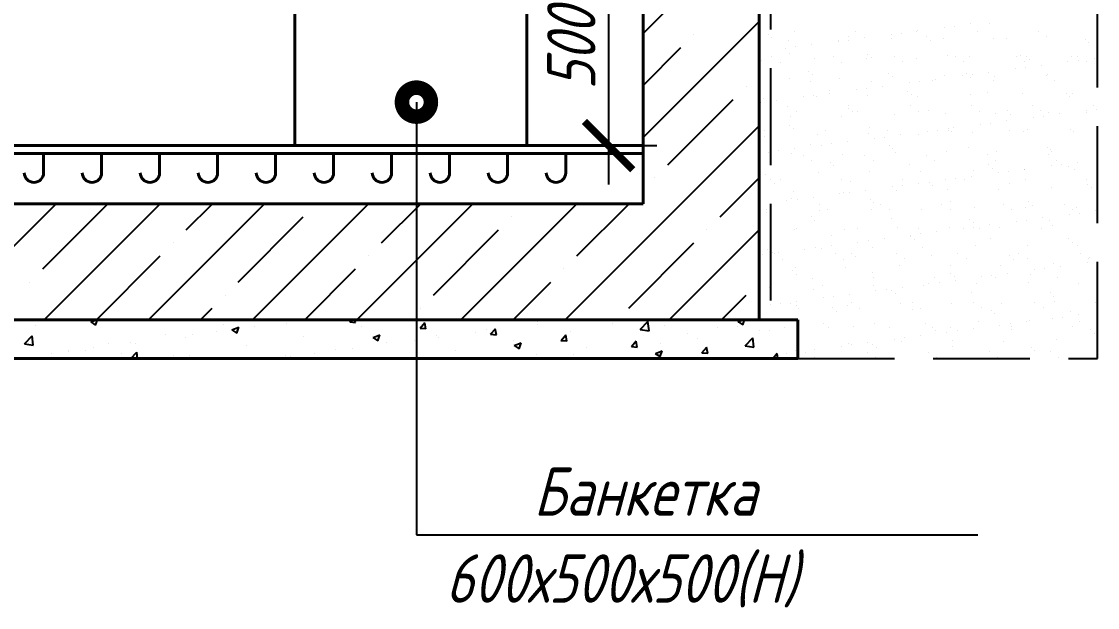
# Model space of a CAD drawing. Header units: millimetres. Extents: x 58188 to 87888, y -57829 to -36829.
# Drawn here: x 66443 to 69226, y -46742 to -45227 of the extents above; entities that cross this region are included whole.
import ezdxf

# ---------------------------------------------------------------- set-up
doc = ezdxf.new("R2010")
doc.units = ezdxf.units.MM
doc.set_wipeout_variables(frame=1)
doc.linetypes.add('GOST2.303 4', pattern=[7, 5, -2, 0])
doc.linetypes.add('ГОСТ 2.303 4', pattern=[7, 5, -2, 0])
doc.layers.get('0').update_dxf_attribs({"lineweight": 40})
doc.layers.add('Линии', color=7, linetype='Continuous')
doc.layers.add('Надписи', color=7, linetype='Continuous')
doc.styles.add('GOST 2.304', font='CS_Gost2304.shx', dxfattribs={"oblique": 15})

# ---------------------------------------------------------------- blocks, each defined once
blk = doc.blocks.new('_ArchTick')
at = {"color": 0, "linetype": 'ByBlock', "const_width": 0.15}
blk.add_lwpolyline([(-0.5, -0.5), (0.5, 0.5)], dxfattribs=at)

msp = doc.modelspace()

# ---------------------------------------------------------------- linework, layer by layer
at = {"ltscale": 50}
for p, q in [((68050.2, -41048.3), (68050.2, -45698.3)), ((67150.2, -45548.3), (67150.2, -45048.3)), ((67750.2, -45048.3), (67750.2, -45548.3)), ((68350.2, -45133.3), (68350.2, -45998.3)), ((67750.2, -45548.3), (67150.2, -45548.3)), ((68050.2, -45698.3), (65650.2, -45698.3)), ((65250.2, -45998.3), (68450.2, -45998.3)), ((68350.2, -45998.3), (65350.2, -45998.3)), ((68450.2, -45998.3), (68450.2, -46098.3)), ((68450.2, -46098.3), (65250.2, -46098.3))]:
    msp.add_line(p, q, dxfattribs=at)
at = {"lineweight": 25, "ltscale": 50}
for p, q in [((67464.2, -45435.8), (67464.2, -46554.8)), ((67464.2, -46554.8), (68915.9, -46554.8))]:
    msp.add_line(p, q, dxfattribs=at)
at = {"lineweight": 25, "ltscale": 50, "const_width": 75}
msp.add_lwpolyline([(67483, -45435.8, 1), (67445.5, -45435.8, 1)], format="xyb", close=True, dxfattribs=at)
at = {"ltscale": 50}
msp.add_lwpolyline([(65650.2, -45568.3), (65650.2, -45548.3), (68050.2, -45548.3), (68050.2, -45568.3)], close=True, dxfattribs=at)
for points in [[(66500.2, -45568.3), (66500.2, -45618.3, -1), (66450.2, -45618.3, -1.151646)], [(66650.2, -45568.3), (66650.2, -45618.3, -1), (66600.2, -45618.3, -1.151646)], [(66800.2, -45568.3), (66800.2, -45618.3, -1), (66750.2, -45618.3, -1.151646)], [(66950.2, -45568.3), (66950.2, -45618.3, -1), (66900.2, -45618.3, -1.151646)], [(67100.2, -45568.3), (67100.2, -45618.3, -1), (67050.2, -45618.3, -1.151646)], [(67250.2, -45568.3), (67250.2, -45618.3, -1), (67200.2, -45618.3, -1.151646)], [(67400.2, -45568.3), (67400.2, -45618.3, -1), (67350.2, -45618.3, -1.151646)], [(67550.2, -45568.3), (67550.2, -45618.3, -1), (67500.2, -45618.3, -1.151646)], [(67700.2, -45568.3), (67700.2, -45618.3, -1), (67650.2, -45618.3, -1.151646)], [(67850.2, -45568.3), (67850.2, -45618.3, -1), (67800.2, -45618.3, -1.151646)]]:
    msp.add_lwpolyline(points, format="xyb", dxfattribs=at)
at = {"layer": 'Линии', "linetype": 'ГОСТ 2.303 4', "ltscale": 50}
msp.add_line((68380.2, -40798.3), (68380.2, -45998.3), dxfattribs=at)
at = {"layer": 'Линии', "linetype": 'Continuous', "ltscale": 25}
for p, q in [((68050.2, -45258.1), (68175, -45133.3)), ((68050.2, -45527.5), (68350.2, -45227.5)), ((68182, -45260.9), (68182, -45260.9)), ((68050.2, -45392.8), (68148.3, -45294.6)), ((68316.7, -45395.6), (68316.7, -45395.6)), ((68114.7, -45597.7), (68283, -45429.3)), ((67848.8, -45998.3), (68350.2, -45496.9)), ((68081, -45631.4), (68081, -45631.4)), ((68249.4, -45732.4), (68350.2, -45631.6)), ((66232.4, -45998.3), (66532.4, -45698.3)), ((66498.2, -45867.1), (66666.6, -45698.7)), ((66501.8, -45998.3), (66801.8, -45698.3)), ((66771.2, -45998.3), (67071.2, -45698.3)), ((66868.6, -45766.1), (66936.5, -45698.3)), ((67040.6, -45998.3), (67340.6, -45698.3)), ((67205.4, -45698.7), (67205.4, -45698.7)), ((67310, -45998.3), (67610, -45698.3)), ((67373.8, -45799.8), (67475.3, -45698.3)), ((67579.4, -45998.3), (67879.4, -45698.3)), ((67744.2, -45698.7), (67744.7, -45698.3)), ((67878.9, -45833.4), (68014.1, -45698.3)), ((67003.4, -45900.8), (67171.7, -45732.4)), ((67710.5, -45732.4), (67710.5, -45732.4)), ((67508.5, -45934.5), (67676.9, -45766.1)), ((68118.2, -45998.3), (68350.2, -45766.3)), ((68215.7, -45766.1), (68215.7, -45766.1)), ((66835, -45799.8), (66835, -45799.8)), ((68013.6, -45968.1), (68182, -45799.8)), ((66636.5, -45998.3), (66801.3, -45833.4)), ((67340.1, -45833.4), (67340.1, -45833.4)), ((67175.3, -45998.3), (67306.4, -45867.1)), ((67845.3, -45867.1), (67845.3, -45867.1)), ((66464.5, -45900.8), (66464.5, -45900.8)), ((67714.1, -45998.3), (67811.6, -45900.8)), ((66969.7, -45934.5), (66969.7, -45934.5)), ((68252.9, -45998.3), (68316.7, -45934.5)), ((66905.9, -45998.3), (66936, -45968.1)), ((67474.8, -45968.1), (67474.8, -45968.1))]:
    msp.add_line(p, q, dxfattribs=at)
at = {"layer": 'Линии', "linetype": 'GOST2.303 4', "ltscale": 50}
for p, q in [((69225.5, -46098.3), (69225.5, -45133.3)), ((68450.2, -46098.3), (69225.5, -46098.3))]:
    msp.add_line(p, q, dxfattribs=at)
at = {"layer": 'Линии', "linetype": 'Continuous', "ltscale": 50}
for p, q in [((68354.2, -45230.7), (68354.2, -45230.7)), ((68828.7, -45242.6), (68828.7, -45242.6)), ((68855.1, -45239.1), (68855.1, -45239.1)), ((68896.4, -45233.7), (68896.4, -45233.7)), ((68945.9, -45231.3), (68945.9, -45231.3)), ((68374.3, -45261.1), (68374.3, -45261.1)), ((68383.6, -45269.7), (68383.6, -45269.7)), ((68441.2, -45254.4), (68441.2, -45254.4)), ((68580.5, -45265.6), (68580.5, -45265.6)), ((68599.4, -45254.1), (68599.4, -45254.1)), ((68623, -45269.7), (68623, -45269.7)), ((68692, -45260.6), (68692, -45260.6)), ((68693.1, -45271.7), (68693.1, -45271.7)), ((68718.4, -45257.1), (68718.4, -45257.1)), ((68757.6, -45253.8), (68757.6, -45253.8)), ((68759.7, -45251.7), (68759.7, -45251.7)), ((68783.8, -45267.3), (68783.8, -45267.3)), ((68826.1, -45270), (68826.1, -45270)), ((68915.8, -45253.5), (68915.8, -45253.5)), ((68956, -45270.6), (68956, -45270.6)), ((68990.1, -45271.8), (68990.1, -45271.8)), ((69074, -45253.2), (69074, -45253.2)), ((69093.2, -45265.7), (69093.2, -45265.7)), ((68418.5, -45296.6), (68418.5, -45296.6)), ((68425.9, -45276), (68425.9, -45276)), ((68444.9, -45293.2), (68444.9, -45293.2)), ((68486.2, -45287.7), (68486.2, -45287.7)), ((68555.2, -45278.6), (68555.2, -45278.6)), ((68555.9, -45276.6), (68555.9, -45276.6)), ((68581.7, -45275.2), (68581.7, -45275.2)), ((68793.2, -45275.9), (68793.2, -45275.9)), ((69193.4, -45273.5), (69193.4, -45273.5)), ((69202.7, -45282.1), (69202.7, -45282.1)), ((68383.7, -45318.8), (68383.7, -45318.8)), ((68427.8, -45310.2), (68427.8, -45310.2)), ((68494.6, -45323.6), (68494.6, -45323.6)), ((68541.9, -45318.5), (68541.9, -45318.5)), ((68627.6, -45321.9), (68627.6, -45321.9)), ((68631.1, -45311.9), (68631.1, -45311.9)), ((68640.5, -45320.5), (68640.5, -45320.5)), ((68700.1, -45318.2), (68700.1, -45318.2)), ((68757.5, -45322.6), (68757.5, -45322.6)), ((68837.4, -45316.4), (68837.4, -45316.4)), ((68858.3, -45317.9), (68858.3, -45317.9)), ((68894.7, -45317.6), (68894.7, -45317.6)), ((69016.5, -45317.6), (69016.5, -45317.6)), ((69027.7, -45315.9), (69027.7, -45315.9)), ((69040.7, -45318.1), (69040.7, -45318.1)), ((69050, -45326.7), (69050, -45326.7)), ((69157.7, -45316.5), (69157.7, -45316.5)), ((69174.7, -45317.4), (69174.7, -45317.4)), ((69216.8, -45323.1), (69216.8, -45323.1)), ((68357.4, -45328.6), (68357.4, -45328.6)), ((68405.1, -45332.4), (68405.1, -45332.4)), ((68563.3, -45332.2), (68563.3, -45332.2)), ((68721.5, -45331.9), (68721.5, -45331.9)), ((68879.7, -45331.6), (68879.7, -45331.6)), ((69012.3, -45350), (69012.3, -45350)), ((69037.9, -45331.3), (69037.9, -45331.3)), ((69038.7, -45346.5), (69038.7, -45346.5)), ((69080, -45341.1), (69080, -45341.1)), ((69149, -45332), (69149, -45332)), ((69175.5, -45328.5), (69175.5, -45328.5)), ((69196.1, -45331), (69196.1, -45331)), ((68429.1, -45373.9), (68429.1, -45373.9)), ((68478.4, -45356.5), (68478.4, -45356.5)), ((68482.2, -45381.6), (68482.2, -45381.6)), ((68487.8, -45365.1), (68487.8, -45365.1)), ((68559.1, -45374.5), (68559.1, -45374.5)), ((68640.4, -45381.3), (68640.4, -45381.3)), ((68684.7, -45361), (68684.7, -45361)), ((68696.3, -45369.6), (68696.3, -45369.6)), ((68765.2, -45382.5), (68765.2, -45382.5)), ((68798.6, -45381), (68798.6, -45381)), ((68806.5, -45377.1), (68806.5, -45377.1)), ((68829.3, -45367.9), (68829.3, -45367.9)), ((68875.5, -45368), (68875.5, -45368)), ((68887.9, -45362.7), (68887.9, -45362.7)), ((68897.3, -45371.3), (68897.3, -45371.3)), ((68902, -45364.5), (68902, -45364.5)), ((68943.3, -45359.1), (68943.3, -45359.1)), ((68956.8, -45380.7), (68956.8, -45380.7)), ((68959.2, -45368.5), (68959.2, -45368.5)), ((69094.2, -45367.2), (69094.2, -45367.2)), ((69096.4, -45363.5), (69096.4, -45363.5)), ((69115, -45380.4), (69115, -45380.4)), ((68532, -45405.6), (68532, -45405.6)), ((68602.1, -45404), (68602.1, -45404)), ((68628.5, -45400.5), (68628.5, -45400.5)), ((68669.8, -45395.1), (68669.8, -45395.1)), ((68735.2, -45407.3), (68735.2, -45407.3)), ((68738.8, -45386), (68738.8, -45386)), ((68355, -45436.5), (68355, -45436.5)), ((68360.6, -45426.5), (68360.6, -45426.5)), ((68396.3, -45431.1), (68396.3, -45431.1)), ((68465.3, -45422), (68465.3, -45422)), ((68491.8, -45418.5), (68491.8, -45418.5)), ((68497.8, -45421.5), (68497.8, -45421.5)), ((68533.1, -45413.1), (68533.1, -45413.1)), ((68630.8, -45419.8), (68630.8, -45419.8)), ((68744.6, -45415.9), (68744.6, -45415.9)), ((68760.7, -45420.4), (68760.7, -45420.4)), ((68897.9, -45415.5), (68897.9, -45415.5)), ((68941.5, -45411.8), (68941.5, -45411.8)), ((69030.9, -45413.8), (69030.9, -45413.8)), ((69144.8, -45413.5), (69144.8, -45413.5)), ((69154.1, -45422.1), (69154.1, -45422.1)), ((69160.9, -45414.4), (69160.9, -45414.4)), ((68379.2, -45450.1), (68379.2, -45450.1)), ((68424.7, -45446), (68424.7, -45446)), ((68446.1, -45459.7), (68446.1, -45459.7)), ((68582.5, -45451.9), (68582.5, -45451.9)), ((68582.9, -45445.7), (68582.9, -45445.7)), ((68591.9, -45460.5), (68591.9, -45460.5)), ((68604.3, -45459.4), (68604.3, -45459.4)), ((68741.1, -45445.4), (68741.1, -45445.4)), ((68762.5, -45459.1), (68762.5, -45459.1)), ((68788.8, -45456.4), (68788.8, -45456.4)), ((68832.5, -45465.7), (68832.5, -45465.7)), ((68899.3, -45445.1), (68899.3, -45445.1)), ((68920.7, -45458.8), (68920.7, -45458.8)), ((68962.4, -45466.4), (68962.4, -45466.4)), ((68992.1, -45458.1), (68992.1, -45458.1)), ((69001.4, -45466.7), (69001.4, -45466.7)), ((69057.5, -45444.9), (69057.5, -45444.9)), ((69078.9, -45458.5), (69078.9, -45458.5)), ((69099.6, -45461.4), (69099.6, -45461.4)), ((69126.9, -45466.4), (69126.9, -45466.4)), ((69195.9, -45457.3), (69195.9, -45457.3)), ((69198.3, -45462.6), (69198.3, -45462.6)), ((69215.7, -45444.6), (69215.7, -45444.6)), ((69222.3, -45453.9), (69222.3, -45453.9)), ((68432.3, -45471.8), (68432.3, -45471.8)), ((68562.3, -45472.4), (68562.3, -45472.4)), ((68699.5, -45467.4), (68699.5, -45467.4)), ((68922.4, -45493.4), (68922.4, -45493.4)), ((68948.8, -45489.9), (68948.8, -45489.9)), ((68990.1, -45484.4), (68990.1, -45484.4)), ((69059.1, -45475.3), (69059.1, -45475.3)), ((69085.6, -45471.9), (69085.6, -45471.9)), ((68365, -45509.1), (68365, -45509.1)), ((68429.8, -45496.5), (68429.8, -45496.5)), ((68439.2, -45505.1), (68439.2, -45505.1)), ((68501, -45519.4), (68501, -45519.4)), ((68523.2, -45508.8), (68523.2, -45508.8)), ((68634, -45517.7), (68634, -45517.7)), ((68636.1, -45501), (68636.1, -45501)), ((68681.4, -45508.5), (68681.4, -45508.5)), ((68716.6, -45520.4), (68716.6, -45520.4)), ((68763.9, -45518.3), (68763.9, -45518.3)), ((68785.6, -45511.4), (68785.6, -45511.4)), ((68812.1, -45507.9), (68812.1, -45507.9)), ((68839.3, -45502.7), (68839.3, -45502.7)), ((68839.6, -45508.2), (68839.6, -45508.2)), ((68848.7, -45511.3), (68848.7, -45511.3)), ((68853.4, -45502.4), (68853.4, -45502.4)), ((68901.1, -45513.4), (68901.1, -45513.4)), ((68997.8, -45507.9), (68997.8, -45507.9)), ((69034.1, -45511.7), (69034.1, -45511.7)), ((69045.6, -45507.2), (69045.6, -45507.2)), ((69156, -45507.6), (69156, -45507.6)), ((69164.1, -45512.3), (69164.1, -45512.3)), ((68363.8, -45524.3), (68363.8, -45524.3)), ((68483.4, -45545.6), (68483.4, -45545.6)), ((68512.2, -45547.4), (68512.2, -45547.4)), ((68538.6, -45543.9), (68538.6, -45543.9)), ((68579.9, -45538.4), (68579.9, -45538.4)), ((68648.9, -45529.4), (68648.9, -45529.4)), ((68675.3, -45525.9), (68675.3, -45525.9)), ((68686.6, -45547.3), (68686.6, -45547.3)), ((68375.4, -45565.4), (68375.4, -45565.4)), ((68401.9, -45561.9), (68401.9, -45561.9)), ((68435.5, -45569.6), (68435.5, -45569.6)), ((68443.2, -45556.4), (68443.2, -45556.4)), ((68465.7, -45573.2), (68465.7, -45573.2)), ((68565.5, -45570.3), (68565.5, -45570.3)), ((68623.9, -45572.9), (68623.9, -45572.9)), ((68696, -45555.9), (68696, -45555.9)), ((68702.7, -45565.3), (68702.7, -45565.3)), ((68782.1, -45572.6), (68782.1, -45572.6)), ((68835.7, -45563.6), (68835.7, -45563.6)), ((68892.9, -45551.8), (68892.9, -45551.8)), ((68940.3, -45572.4), (68940.3, -45572.4)), ((68965.6, -45564.3), (68965.6, -45564.3)), ((69096.2, -45553.5), (69096.2, -45553.5)), ((69098.5, -45572.1), (69098.5, -45572.1)), ((69102.8, -45559.3), (69102.8, -45559.3)), ((69105.5, -45562.1), (69105.5, -45562.1)), ((68487.1, -45586.9), (68487.1, -45586.9)), ((68533.9, -45591.9), (68533.9, -45591.9)), ((68543.3, -45600.5), (68543.3, -45600.5)), ((68645.3, -45586.6), (68645.3, -45586.6)), ((68740.2, -45596.4), (68740.2, -45596.4)), ((68803.5, -45586.3), (68803.5, -45586.3)), ((68943.5, -45598.1), (68943.5, -45598.1)), ((68961.7, -45586), (68961.7, -45586)), ((69106, -45600.7), (69106, -45600.7)), ((69119.9, -45585.7), (69119.9, -45585.7)), ((69132.4, -45597.2), (69132.4, -45597.2)), ((69149.7, -45602.6), (69149.7, -45602.6)), ((69173.7, -45591.8), (69173.7, -45591.8)), ((68367, -45622.2), (68367, -45622.2)), ((68504.2, -45617.3), (68504.2, -45617.3)), ((68637.2, -45615.6), (68637.2, -45615.6)), ((68767.1, -45616.2), (68767.1, -45616.2)), ((68858.9, -45633.2), (68858.9, -45633.2)), ((68900.2, -45627.8), (68900.2, -45627.8)), ((68904.3, -45611.3), (68904.3, -45611.3)), ((68952.8, -45606.7), (68952.8, -45606.7)), ((68969.2, -45618.7), (68969.2, -45618.7)), ((68995.7, -45615.2), (68995.7, -45615.2)), ((69037, -45609.8), (69037, -45609.8)), ((69037.3, -45609.6), (69037.3, -45609.6)), ((69167.3, -45610.2), (69167.3, -45610.2)), ((68381.2, -45636.5), (68381.2, -45636.5)), ((68390.6, -45645.1), (68390.6, -45645.1)), ((68406.1, -45636.3), (68406.1, -45636.3)), ((68564.3, -45636), (68564.3, -45636)), ((68587.5, -45641), (68587.5, -45641)), ((68695.7, -45654.7), (68695.7, -45654.7)), ((68722.2, -45651.2), (68722.2, -45651.2)), ((68722.5, -45635.7), (68722.5, -45635.7)), ((68763.5, -45645.8), (68763.5, -45645.8)), ((68790.8, -45642.7), (68790.8, -45642.7)), ((68800.1, -45651.3), (68800.1, -45651.3)), ((68832.5, -45636.7), (68832.5, -45636.7)), ((68838.9, -45661.5), (68838.9, -45661.5)), ((68880.7, -45635.4), (68880.7, -45635.4)), ((68997, -45647.2), (68997, -45647.2)), ((69038.9, -45635.1), (69038.9, -45635.1)), ((69106, -45657.2), (69106, -45657.2)), ((69197, -45634.8), (69197, -45634.8)), ((69200.3, -45648.9), (69200.3, -45648.9)), ((69209.7, -45657.5), (69209.7, -45657.5)), ((68434.8, -45685.6), (68434.8, -45685.6)), ((68438.7, -45667.5), (68438.7, -45667.5)), ((68448.7, -45687.2), (68448.7, -45687.2)), ((68490, -45681.8), (68490, -45681.8)), ((68559, -45672.7), (68559, -45672.7)), ((68568.7, -45668.2), (68568.7, -45668.2)), ((68585.4, -45669.2), (68585.4, -45669.2)), ((68626.7, -45663.8), (68626.7, -45663.8)), ((68638, -45687.3), (68638, -45687.3)), ((68705.9, -45663.2), (68705.9, -45663.2)), ((68968.8, -45662.1), (68968.8, -45662.1)), ((68353.2, -45699.8), (68353.2, -45699.8)), ((68370, -45714.4), (68370, -45714.4)), ((68422.2, -45690.7), (68422.2, -45690.7)), ((68506.7, -45700.4), (68506.7, -45700.4)), ((68507.4, -45715.2), (68507.4, -45715.2)), ((68528.2, -45714.1), (68528.2, -45714.1)), ((68640.4, -45713.5), (68640.4, -45713.5)), ((68647.4, -45695.9), (68647.4, -45695.9)), ((68664.9, -45700.1), (68664.9, -45700.1)), ((68686.4, -45713.8), (68686.4, -45713.8)), ((68770.3, -45714.1), (68770.3, -45714.1)), ((68823.1, -45699.8), (68823.1, -45699.8)), ((68844.3, -45691.8), (68844.3, -45691.8)), ((68844.6, -45713.5), (68844.6, -45713.5)), ((68907.5, -45709.1), (68907.5, -45709.1)), ((68981.3, -45699.6), (68981.3, -45699.6)), ((69002.8, -45713.2), (69002.8, -45713.2)), ((69040.5, -45707.4), (69040.5, -45707.4)), ((69047.6, -45693.5), (69047.6, -45693.5)), ((69057, -45702.1), (69057, -45702.1)), ((69139.5, -45699.3), (69139.5, -45699.3)), ((69161, -45712.9), (69161, -45712.9)), ((69170.5, -45708.1), (69170.5, -45708.1)), ((69220.5, -45717.2), (69220.5, -45717.2)), ((68370.2, -45720.1), (68370.2, -45720.1)), ((68485.3, -45731.9), (68485.3, -45731.9)), ((68494.7, -45740.5), (68494.7, -45740.5)), ((68691.6, -45736.4), (68691.6, -45736.4)), ((68894.9, -45738.1), (68894.9, -45738.1)), ((69016.1, -45744.1), (69016.1, -45744.1)), ((69042.5, -45740.6), (69042.5, -45740.6)), ((69083.8, -45735.2), (69083.8, -45735.2)), ((69101.2, -45742.6), (69101.2, -45742.6)), ((69152.8, -45726.1), (69152.8, -45726.1)), ((69179.2, -45722.6), (69179.2, -45722.6)), ((68441.9, -45765.4), (68441.9, -45765.4)), ((68447.1, -45763.5), (68447.1, -45763.5)), ((68571.9, -45766), (68571.9, -45766)), ((68605.3, -45763.2), (68605.3, -45763.2)), ((68709.1, -45761.1), (68709.1, -45761.1)), ((68763.5, -45762.9), (68763.5, -45762.9)), ((68810.3, -45771.2), (68810.3, -45771.2)), ((68842.1, -45759.4), (68842.1, -45759.4)), ((68879.3, -45762.1), (68879.3, -45762.1)), ((68904.2, -45746.7), (68904.2, -45746.7)), ((68905.8, -45758.6), (68905.8, -45758.6)), ((68921.7, -45762.6), (68921.7, -45762.6)), ((68947.1, -45753.2), (68947.1, -45753.2)), ((68972, -45760), (68972, -45760)), ((69079.9, -45762.3), (69079.9, -45762.3)), ((69109.2, -45755.1), (69109.2, -45755.1)), ((68538.9, -45781), (68538.9, -45781)), ((68605.8, -45798.1), (68605.8, -45798.1)), ((68632.3, -45794.6), (68632.3, -45794.6)), ((68673.6, -45789.2), (68673.6, -45789.2)), ((68742.2, -45782.7), (68742.2, -45782.7)), ((68742.6, -45780.1), (68742.6, -45780.1)), ((68751.5, -45791.3), (68751.5, -45791.3)), ((68769, -45776.6), (68769, -45776.6)), ((68948.4, -45787.2), (68948.4, -45787.2)), ((69151.7, -45788.9), (69151.7, -45788.9)), ((69161.1, -45797.5), (69161.1, -45797.5)), ((68373.4, -45818), (68373.4, -45818)), ((68386.2, -45825.5), (68386.2, -45825.5)), ((68389.6, -45827.9), (68389.6, -45827.9)), ((68400.1, -45825.2), (68400.1, -45825.2)), ((68469.1, -45816.1), (68469.1, -45816.1)), ((68495.5, -45812.6), (68495.5, -45812.6)), ((68510.6, -45813), (68510.6, -45813)), ((68536.8, -45807.2), (68536.8, -45807.2)), ((68547.8, -45827.6), (68547.8, -45827.6)), ((68589.5, -45827.3), (68589.5, -45827.3)), ((68643.6, -45811.3), (68643.6, -45811.3)), ((68706, -45827.3), (68706, -45827.3)), ((68773.5, -45812), (68773.5, -45812)), ((68864.2, -45827.1), (68864.2, -45827.1)), ((68910.7, -45807), (68910.7, -45807)), ((69022.4, -45826.8), (69022.4, -45826.8)), ((69043.7, -45805.3), (69043.7, -45805.3)), ((69173.7, -45806), (69173.7, -45806)), ((69180.6, -45826.5), (69180.6, -45826.5)), ((68358.8, -45830.6), (68358.8, -45830.6)), ((68411, -45841.6), (68411, -45841.6)), ((68569.2, -45841.3), (68569.2, -45841.3)), ((68598.8, -45835.9), (68598.8, -45835.9)), ((68727.4, -45841), (68727.4, -45841)), ((68795.7, -45831.8), (68795.7, -45831.8)), ((68885.6, -45840.7), (68885.6, -45840.7)), ((68999, -45833.5), (68999, -45833.5)), ((69008.4, -45842.1), (69008.4, -45842.1)), ((69043.8, -45840.4), (69043.8, -45840.4)), ((69112.4, -45853), (69112.4, -45853)), ((69199.6, -45851.4), (69199.6, -45851.4)), ((69202, -45840.1), (69202, -45840.1)), ((69205.3, -45838), (69205.3, -45838)), ((68436.7, -45871.9), (68436.7, -45871.9)), ((68445.1, -45863.3), (68445.1, -45863.3)), ((68446.1, -45880.5), (68446.1, -45880.5)), ((68575.1, -45863.9), (68575.1, -45863.9)), ((68643, -45876.4), (68643, -45876.4)), ((68712.3, -45859), (68712.3, -45859)), ((68845.3, -45857.3), (68845.3, -45857.3)), ((68846.3, -45878.1), (68846.3, -45878.1)), ((68952.6, -45884), (68952.6, -45884)), ((68975.2, -45857.9), (68975.2, -45857.9)), ((68993.9, -45878.5), (68993.9, -45878.5)), ((69052.6, -45882.6), (69052.6, -45882.6)), ((69062.9, -45869.4), (69062.9, -45869.4)), ((69089.3, -45866), (69089.3, -45866)), ((69130.6, -45860.5), (69130.6, -45860.5)), ((68488.1, -45890.7), (68488.1, -45890.7)), ((68513.8, -45910.9), (68513.8, -45910.9)), ((68646.3, -45890.4), (68646.3, -45890.4)), ((68646.8, -45909.2), (68646.8, -45909.2)), ((68776.7, -45909.9), (68776.7, -45909.9)), ((68789.4, -45905.4), (68789.4, -45905.4)), ((68804.5, -45890.1), (68804.5, -45890.1)), ((68815.9, -45902), (68815.9, -45902)), ((68855.7, -45886.7), (68855.7, -45886.7)), ((68857.2, -45896.5), (68857.2, -45896.5)), ((68913.9, -45904.9), (68913.9, -45904.9)), ((68926.2, -45887.4), (68926.2, -45887.4)), ((68962.7, -45889.8), (68962.7, -45889.8)), ((69046.9, -45903.2), (69046.9, -45903.2)), ((69120.9, -45889.5), (69120.9, -45889.5)), ((69176.9, -45903.8), (69176.9, -45903.8)), ((68376.6, -45915.9), (68376.6, -45915.9)), ((68490.3, -45921), (68490.3, -45921)), ((68542.4, -45938), (68542.4, -45938)), ((68583.7, -45932.5), (68583.7, -45932.5)), ((68652.7, -45923.4), (68652.7, -45923.4)), ((68679.1, -45920), (68679.1, -45920)), ((68693.6, -45922.7), (68693.6, -45922.7)), ((68702.9, -45931.3), (68702.9, -45931.3)), ((68720.4, -45914.5), (68720.4, -45914.5)), ((68899.8, -45927.2), (68899.8, -45927.2)), ((69103.1, -45928.9), (69103.1, -45928.9)), ((69112.5, -45937.5), (69112.5, -45937.5)), ((68379.2, -45959.5), (68379.2, -45959.5)), ((68405.6, -45956), (68405.6, -45956)), ((68430.6, -45955.1), (68430.6, -45955.1)), ((68446.9, -45950.5), (68446.9, -45950.5)), ((68448.3, -45961.2), (68448.3, -45961.2)), ((68515.9, -45941.4), (68515.9, -45941.4)), ((68540.9, -45967.3), (68540.9, -45967.3)), ((68578.3, -45961.8), (68578.3, -45961.8)), ((68588.8, -45954.8), (68588.8, -45954.8)), ((68715.5, -45956.9), (68715.5, -45956.9)), ((68747, -45954.6), (68747, -45954.6)), ((68848.5, -45955.2), (68848.5, -45955.2)), ((68905.2, -45954.3), (68905.2, -45954.3)), ((68926.6, -45967.9), (68926.6, -45967.9)), ((68978.4, -45955.8), (68978.4, -45955.8)), ((69063.4, -45954), (69063.4, -45954)), ((69084.8, -45967.6), (69084.8, -45967.6)), ((69115.6, -45950.8), (69115.6, -45950.8)), ((69221.6, -45953.7), (69221.6, -45953.7)), ((68452, -45968.8), (68452, -45968.8)), ((68550.2, -45975.9), (68550.2, -45975.9)), ((68610.2, -45968.5), (68610.2, -45968.5)), ((68747.1, -45971.8), (68747.1, -45971.8)), ((68768.4, -45968.2), (68768.4, -45968.2)), ((68950.4, -45973.5), (68950.4, -45973.5)), ((68959.8, -45982.1), (68959.8, -45982.1)), ((69109.7, -45994.8), (69109.7, -45994.8)), ((69136.2, -45991.3), (69136.2, -45991.3)), ((69156.7, -45978), (69156.7, -45978)), ((69177.5, -45985.9), (69177.5, -45985.9)), ((66470.9, -45999.4), (66470.9, -45999.4)), ((66479.6, -46012.8), (66479.6, -46012.8)), ((66621.9, -46003.8), (66634.5, -46012.3)), ((66622, -46003.8), (66636.4, -45998.3)), ((66634.5, -46012.3), (66639.2, -45998.3)), ((66964.3, -46010.1), (66964.3, -46010.1)), ((66987, -46024.2), (67004.8, -46017.3)), ((66999.5, -46032.6), (67004.7, -46017.3)), ((67044.5, -46015.3), (67044.5, -46015.3)), ((67129.5, -46007.2), (67129.5, -46007.2)), ((67291.6, -46004.1), (67306.7, -46005.4)), ((67291.8, -46004.1), (67296.6, -45998.3)), ((67306.7, -46005.8), (67305.3, -45998.3)), ((67321.4, -46015), (67321.4, -46015)), ((67473.7, -46020), (67488.9, -46021.3)), ((67473.9, -46020), (67486.2, -46005.4)), ((67488.9, -46021.8), (67485.9, -46005.9)), ((67645.3, -46022.3), (67645.3, -46022.3)), ((67656.1, -46036), (67668.4, -46021.4)), ((67671.1, -46037.7), (67668.1, -46021.8)), ((67777.3, -46003.3), (67777.3, -46003.3)), ((67778.5, -46010), (67778.5, -46010)), ((67835.1, -46002.1), (67835.1, -46002.1)), ((67842, -46001.7), (67842, -46001.7)), ((67970.7, -46007.9), (67970.7, -46007.9)), ((68010.9, -46002.2), (68010.9, -46002.2)), ((68043.2, -46023.5), (68063, -46002.9)), ((68043.2, -46023.6), (68065.8, -46027.1)), ((68065.8, -46027), (68063, -46002.9)), ((68106.3, -46013.6), (68106.3, -46013.6)), ((68241.9, -46019.3), (68241.9, -46019.3)), ((68295.2, -46016.7), (68295.2, -46016.7)), ((68295.4, -46003.2), (68308.1, -46011.8)), ((68295.5, -46003.3), (68308.5, -45998.3)), ((68308.1, -46011.7), (68312.6, -45998.3)), ((68415.6, -46017.5), (68415.6, -46017.5)), ((68423.5, -46000.5), (68423.5, -46000.5)), ((68517, -46008.8), (68517, -46008.8)), ((68529.1, -46017.9), (68529.1, -46017.9)), ((68594.4, -46016.4), (68594.4, -46016.4)), ((68650, -46007.1), (68650, -46007.1)), ((68687.3, -46017.6), (68687.3, -46017.6)), ((68779.9, -46007.7), (68779.9, -46007.7)), ((68797.7, -46018.1), (68797.7, -46018.1)), ((68845.5, -46017.3), (68845.5, -46017.3)), ((68904, -46021.9), (68904, -46021.9)), ((68917.1, -46002.8), (68917.1, -46002.8)), ((68973, -46012.8), (68973, -46012.8)), ((68999.4, -46009.3), (68999.4, -46009.3)), ((69003.7, -46017), (69003.7, -46017)), ((69004, -46022.6), (69004, -46022.6)), ((69040.7, -46003.9), (69040.7, -46003.9)), ((69050.1, -46001.1), (69050.1, -46001.1)), ((69161.9, -46016.8), (69161.9, -46016.8)), ((69180.1, -46001.7), (69180.1, -46001.7)), ((66450.4, -46060.7), (66470.2, -46040.1)), ((66473, -46064.2), (66470.2, -46040.1)), ((66816.1, -46035.5), (66816.1, -46035.5)), ((66867.2, -46044.1), (66867.2, -46044.1)), ((66884.7, -46036.3), (66884.7, -46036.3)), ((66948.3, -46027.9), (66948.3, -46027.9)), ((66986.9, -46024.1), (66999.6, -46032.7)), ((66999.1, -46025.1), (66999.1, -46025.1)), ((67173.3, -46040.4), (67173.3, -46040.4)), ((67351.9, -46044.5), (67364.6, -46053)), ((67352, -46044.5), (67369.8, -46037.7)), ((67364.6, -46053), (67369.7, -46037.6)), ((67517, -46038.6), (67517, -46038.6)), ((67521.8, -46043.8), (67521.8, -46043.8)), ((67618, -46031.1), (67618, -46031.1)), ((67655.9, -46035.9), (67671.1, -46037.3)), ((67838.3, -46051.9), (67850.6, -46037.3)), ((67853.2, -46053.7), (67850.3, -46037.7)), ((67862.8, -46027.6), (67862.8, -46027.6)), ((68164.8, -46034.6), (68164.8, -46034.6)), ((68191.6, -46047), (68191.6, -46047)), ((68314.3, -46065.5), (68334, -46044.9)), ((68336.9, -46069), (68334.1, -46044.9)), ((68352, -46025.9), (68352, -46025.9)), ((68377.4, -46025.1), (68377.4, -46025.1)), ((68699.5, -46048.8), (68699.5, -46048.8)), ((68725.9, -46045.3), (68725.9, -46045.3)), ((68767.2, -46039.9), (68767.2, -46039.9)), ((68807.1, -46026.7), (68807.1, -46026.7)), ((68836.2, -46030.8), (68836.2, -46030.8)), ((68862.7, -46027.3), (68862.7, -46027.3)), ((69118.8, -46048.7), (69118.8, -46048.7)), ((69207.2, -46024.3), (69207.2, -46024.3)), ((69216.6, -46032.9), (69216.6, -46032.9)), ((66450.4, -46060.8), (66473, -46064.3)), ((66564.5, -46078.5), (66564.5, -46078.5)), ((66608.4, -46078.3), (66608.4, -46078.3)), ((66628.1, -46070.1), (66628.1, -46070.1)), ((66668, -46061), (66668, -46061)), ((66724.3, -46057.4), (66724.3, -46057.4)), ((66738.9, -46060.4), (66738.9, -46060.4)), ((67025.1, -46065.9), (67025.1, -46065.9)), ((67254.7, -46075.5), (67254.7, -46075.5)), ((67297.8, -46073.3), (67297.8, -46073.3)), ((67386.6, -46056.5), (67386.6, -46056.5)), ((67458.3, -46052.2), (67458.3, -46052.2)), ((67566.5, -46078.5), (67566.5, -46078.5)), ((67714.7, -46053.1), (67714.7, -46053.1)), ((67717, -46064.8), (67729.6, -46073.3)), ((67717.1, -46064.8), (67734.9, -46058)), ((67729.6, -46073.3), (67734.8, -46058)), ((67838.1, -46051.9), (67853.3, -46053.2)), ((67904.6, -46069.9), (67904.6, -46069.9)), ((68020.3, -46067.8), (68035.5, -46069.2)), ((68020.5, -46067.8), (68032.7, -46053.2)), ((68031.8, -46068), (68031.8, -46068)), ((68035.4, -46069.6), (68032.5, -46053.7)), ((68032.9, -46053.7), (68032.9, -46053.7)), ((68082.1, -46085.2), (68099.9, -46078.4)), ((68094.6, -46093.7), (68099.8, -46078.3)), ((68095.4, -46059.7), (68095.4, -46059.7)), ((68202.7, -46083.8), (68214.9, -46069.2)), ((68217.6, -46085.5), (68214.7, -46069.6)), ((68314.3, -46065.6), (68336.9, -46069.2)), ((68444.8, -46077.5), (68444.8, -46077.5)), ((68451.5, -46059.1), (68451.5, -46059.1)), ((68493.8, -46075.9), (68493.8, -46075.9)), ((68562.8, -46066.8), (68562.8, -46066.8)), ((68581.5, -46059.7), (68581.5, -46059.7)), ((68589.2, -46063.3), (68589.2, -46063.3)), ((68630.5, -46057.9), (68630.5, -46057.9)), ((68645, -46062.7), (68645, -46062.7)), ((68654.4, -46071.3), (68654.4, -46071.3)), ((68718.7, -46054.7), (68718.7, -46054.7)), ((68851.3, -46067.2), (68851.3, -46067.2)), ((68851.7, -46053), (68851.7, -46053)), ((68981.6, -46053.7), (68981.6, -46053.7)), ((69054.5, -46068.9), (69054.5, -46068.9)), ((69063.9, -46077.5), (69063.9, -46077.5)), ((66476.5, -46097.3), (66476.5, -46097.3)), ((66519.9, -46086.4), (66519.9, -46086.4)), ((66565.3, -46080.4), (66565.3, -46080.4)), ((66700.9, -46086.1), (66700.9, -46086.1)), ((66725.7, -46098.3), (66741.2, -46082.1)), ((66743.1, -46098.3), (66741.3, -46082.1)), ((66836.5, -46091.8), (66836.5, -46091.8)), ((66877, -46091.3), (66877, -46091.3)), ((66972.1, -46097.6), (66972.1, -46097.6)), ((67126.4, -46091.8), (67126.4, -46091.8)), ((67138.1, -46094.3), (67138.1, -46094.3)), ((67201.7, -46086), (67201.7, -46086)), ((67774.2, -46087.8), (67774.2, -46087.8)), ((67871.4, -46089.2), (67871.4, -46089.2)), ((68082, -46085.2), (68094.6, -46093.7)), ((68202.5, -46083.8), (68217.7, -46085.1)), ((68386.1, -46098.3), (68397.1, -46085.1)), ((68399.2, -46098.3), (68396.9, -46085.6)), ((68420.4, -46085), (68420.4, -46085)), ((68452.5, -46081.3), (68452.5, -46081.3)), ((68471.6, -46082.3), (68471.6, -46082.3)), ((68493, -46096), (68493, -46096)), ((68629.8, -46082), (68629.8, -46082)), ((68651.2, -46095.7), (68651.2, -46095.7)), ((68788, -46081.8), (68788, -46081.8)), ((68809.4, -46095.4), (68809.4, -46095.4)), ((68946.2, -46081.5), (68946.2, -46081.5)), ((68967.6, -46095.1), (68967.6, -46095.1)), ((69104.4, -46081.2), (69104.4, -46081.2)), ((69125.8, -46094.8), (69125.8, -46094.8))]:
    msp.add_line(p, q, dxfattribs=at)
at = {"layer": 'Надписи', "ltscale": 50}
for p, q in [((67961.1, -44948.3), (67961.1, -45648.3)), ((67850.2, -45548.3), (68086.1, -45548.3))]:
    msp.add_line(p, q, dxfattribs=at)

# ---------------------------------------------------------------- block references
at = {"layer": 'Надписи', "ltscale": 50, "xscale": 125, "yscale": 125, "zscale": 125, "rotation": 270}
msp.add_blockref('_ArchTick', (67961.1, -45548.3), dxfattribs=at)

# ---------------------------------------------------------------- texts
at = {"layer": 'Надписи', "ltscale": 50, "insert": (67864.8, -45298.3), "char_height": 125, "attachment_point": 5, "rotation": 90, "style": 'GOST 2.304'}
msp.add_mtext('\\A1;500', dxfattribs=at)

# ---------------------------------------------------------------- wipeouts: each hides what was drawn before it
at = {"color": 7, "lineweight": 25, "ltscale": 50, "true_color": 0xffffff}
for points in [[(67767.1, -46504.8), (68613.1, -46504.8), (68613.1, -46379.8), (67767.1, -46379.8)], [(67539.2, -46729.8), (68840.9, -46729.8), (68840.9, -46604.8), (67539.2, -46604.8)]]:
    msp.add_wipeout(points, dxfattribs=at)

# ---------------------------------------------------------------- next in the draw order: texts
at = {"lineweight": 25, "ltscale": 50, "style": 'GOST 2.304', "oblique": 15}
for s, p in [('Банкетка', (67767.1, -46504.8)), ('600х500х500(Н)', (67539.2, -46729.8))]:
    msp.add_text(s, height=125, dxfattribs=at).set_placement(p)

doc.saveas('drawing.dxf')
